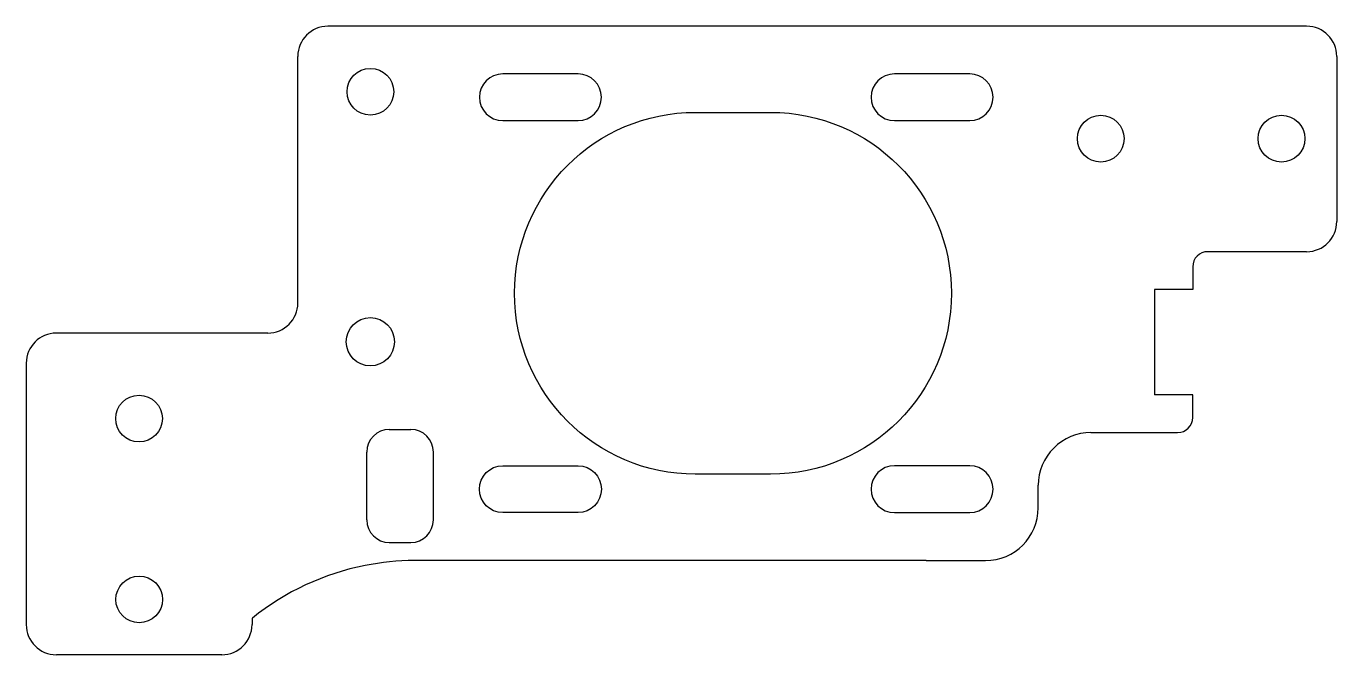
# Model space of a CAD drawing. Header units: millimetres. Extents: x -155 to -68, y 111.2 to 152.9.
import ezdxf

# ---------------------------------------------------------------- set-up
doc = ezdxf.new("R2010")
doc.units = ezdxf.units.MM
doc.layers.get('0').update_dxf_attribs({"linetype": 'CONTINUOUS'})

msp = doc.modelspace()

# ---------------------------------------------------------------- linework, layer by layer
for p, q in [((-70.03, 152.859), (-134.999, 152.859)), ((-136.999, 134.5), (-136.999, 150.859)), ((-68.03, 150.859), (-68.03, 139.903)), ((-70.03, 137.903), (-76.594, 137.903)), ((-77.594, 136.903), (-77.594, 135.403)), ((-77.594, 135.403), (-80.134, 135.403)), ((-80.134, 135.403), (-80.134, 128.403)), ((-138.999, 132.5), (-153.03, 132.5)), ((-155.03, 130.5), (-155.03, 113.16)), ((-77.594, 128.403), (-80.134, 128.403)), ((-77.594, 126.903), (-77.594, 128.403)), ((-130.926, 126.111), (-129.5, 126.111)), ((-84.348, 125.903), (-78.594, 125.903)), ((-132.426, 120.111), (-132.426, 124.611)), ((-128, 120.111), (-128, 124.611)), ((-87.847, 120.911), (-87.848, 122.403)), ((-130.926, 118.611), (-129.5, 118.611)), ((-95.293, 117.411), (-129.268, 117.411)), ((-95.293, 117.411), (-91.347, 117.411)), ((-140.041, 113.57), (-140.013, 113.593)), ((-140.041, 113.57), (-140.041, 113.16)), ((-142.041, 111.16), (-153.03, 111.16))]:
    msp.add_line(p, q)
for points in [[(-118.397, 146.598, 1), (-118.397, 149.698), (-123.397, 149.698, 1), (-123.397, 146.598)], [(-92.397, 146.598, 1), (-92.397, 149.698), (-97.397, 149.698, 1), (-97.397, 146.598)], [(-110.613, 147.143), (-105.613, 147.143, -1), (-105.613, 123.143), (-110.613, 123.143, -1)], [(-123.397, 123.698), (-118.397, 123.698, -1), (-118.397, 120.598), (-123.397, 120.598, -1)], [(-97.397, 123.698, 1), (-97.397, 120.598), (-92.397, 120.598, 1), (-92.397, 123.698)]]:
    msp.add_lwpolyline(points, format="xyb", close=True)
for centre, radius in [((-132.184, 148.514), 1.55), ((-83.7, 145.4), 1.55), ((-71.7, 145.4), 1.55), ((-132.184, 131.928), 1.6), ((-147.541, 126.83), 1.55), ((-147.53, 114.831), 1.55)]:
    msp.add_circle(centre, radius)
for centre, radius, start, end in [((-134.999, 150.859), 2, 90, 180), ((-70.03, 150.859), 2, 0, 90), ((-70.03, 139.903), 2, -90, 0), ((-76.594, 136.903), 1, 90, 180), ((-138.999, 134.5), 2, -90, 0), ((-153.03, 130.5), 2, 90, 180), ((-78.594, 126.903), 1, -90, 0), ((-130.926, 124.611), 1.5, 90, 180), ((-129.5, 124.611), 1.5, 0, 90), ((-84.348, 122.403), 3.5, 90, 180.0041), ((-130.926, 120.111), 1.5, 180, 270), ((-129.5, 120.111), 1.5, -90, 0), ((-91.347, 120.911), 3.5, 270, 360), ((-129.189, 100.161), 17.25, 101.15174, 128.86134), ((-129.189, 100.161), 17.25, 90.26138, 101.15174), ((-153.03, 113.16), 2, 180, 270), ((-142.041, 113.16), 2, -90, 0)]:
    msp.add_arc(centre, radius, start, end)

doc.saveas('drawing.dxf')
